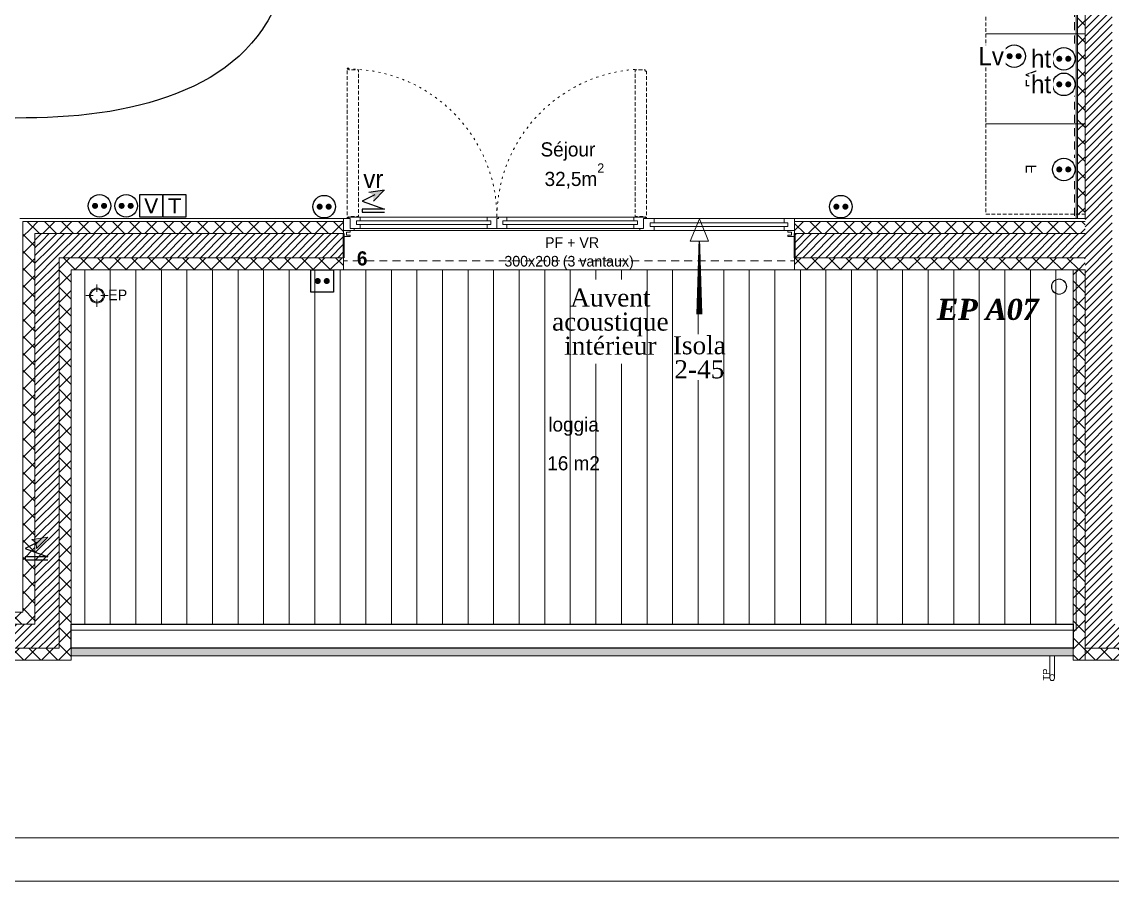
# Model space of a CAD drawing. Header units: centimetres. Extents: x 2666 to 9670, y 1889 to 5633.
# Drawn here: x 3630 to 4355, y 2421 to 2993 of the extents above; entities that cross this region are included whole.
import ezdxf

# ---------------------------------------------------------------- set-up
doc = ezdxf.new("R2010")
doc.units = ezdxf.units.CM
doc.header["$LTSCALE"] = 12.7
for name, pattern in [('Style de ligne -11', [0.694444, 0.41656, -0.277884]), ('Style de ligne -12', [0.328084, 0.109361, -0.218723]), ('Style de ligne -13', [0.295276, 0.19685, -0.098425])]:
    doc.linetypes.add(name, pattern=pattern)
doc.layers.get('0').update_dxf_attribs({"lineweight": 5})
for name, color, linetype, lineweight in [('B amÈnagement intÈrieur', 7, 'Continuous', 5), ('B aménagement intérieur', 7, 'Continuous', 5), ('B GÈnÈral', 7, 'Continuous', 5), ('B Général', 7, 'Continuous', 5), ('C ANNOTATIONS-prestations', 7, 'Continuous', 5), ('C ANNOTATIONS-texte', 7, 'Continuous', 5), ('C ANNOTATIONS-texte surfaces', 7, 'Continuous', 5), ('Général', 7, 'Continuous', 5), ('prlm-ELEC-CFA', 1, 'Continuous', 25), ('prlm-ELEC-CFO', 1, 'Continuous', 25), ('prlm-ZCARTOUCHE', 181, 'Continuous', 13)]:
    doc.layers.add(name, color=color, linetype=linetype, lineweight=lineweight)
for name, color, linetype, lineweight, true_color in [('B faience', 7, 'Style de ligne -11', 13, 0x0040ff), ('D SURFACES-shab', 1, 'Continuous', 5, 0xff0000), ('prlm-EAU-EPEXT', 7, 'Continuous', 18, 0x4c8599)]:
    doc.layers.add(name, color=color, linetype=linetype, lineweight=lineweight, true_color=true_color)
doc.layers.add('prlm-VMC', color=93, linetype='Continuous')
doc.styles.add('Eurostile', font='')
doc.styles.add('Eurostile (bold)', font='')
doc.styles.add('prlm-eau-ep', font='timesbi.ttf', dxfattribs={"height": 18})
doc.styles.add('prlm-elec-cfo', font='comic.ttf', dxfattribs={"height": 12})
doc.styles.add('prlm-vmc', font='pala.ttf', dxfattribs={"height": 14})
doc.styles.add('Times New Roman (bold italic)', font='timesbi.ttf')
doc.styles.get('Eurostile').set_extended_font_data('Eurostile')
doc.styles.get('Eurostile (bold)').set_extended_font_data('Eurostile', bold=True)
pattern_1 = [(45, (0, 0), (2.4253472, -2.6458333), [])]
pattern_2 = [(225, (0, 0), (5.656854, -5.656854), []), (315, (0, 0), (-5.656854, -5.656854), [])]
pattern_3 = [(45, (0, 0), (-5.656854, 5.656854), []), (135, (0, 0), (5.656854, 5.656854), [])]
pattern_4 = [(135, (0, 0), (-5.656854, -5.656854), []), (225, (0, 0), (-5.656854, 5.656854), [])]

# ---------------------------------------------------------------- blocks, each defined once
blk = doc.blocks.new('PF 300.208 + VR (3 vantaux)')
at = {"layer": 'B Général', "color": 7, "linetype": 'Continuous', "lineweight": 13}
for p, q in [((-150, 7), (-150, 17)), ((150, 7), (150, 17))]:
    blk.add_line(p, q, dxfattribs=at)
at = {"layer": 'B Général'}
blk.add_line((-143, 9), (47, 9), dxfattribs=at)
at = {"layer": 'B Général', "color": 7, "linetype": 'Continuous', "lineweight": 35}
for p, q in [((-150, 7), (-150, -9)), ((150, 7), (150, -9))]:
    blk.add_line(p, q, dxfattribs=at)
at = {"layer": 'B Général', "color": 7, "linetype": 'Style de ligne -13', "lineweight": 5, "flags": 128}
for points in [[(-147.5, 117), (-146.5, 117), (-146.5, 116), (-140, 116), (-140, 18.5), (-146.5, 18.5), (-146.5, 17.5), (-147.5, 17.5)], [(51.5, 115), (50.5, 115), (50.5, 116), (44, 116), (44, 18.5), (50.5, 18.5), (50.5, 17.5), (51.5, 17.5)]]:
    blk.add_lwpolyline(points, close=True, dxfattribs=at)
at = {"layer": 'B Général', "lineweight": 5, "flags": 128}
for points in [[(-143, 10.5), (-143, 9), (-150, 9), (-150, 17), (-145.5, 17), (-145.5, 10.5)], [(-54.5, 18), (-139, 18), (-139, 15.5), (-54.5, 15.5)], [(-41.5, 18), (43, 18), (43, 15.5), (-41.5, 15.5)], [(56.5, 17), (56.5, 14.25), (54, 14.25), (54, 11.75), (56.5, 11.75), (56.5, 9), (47, 9), (47, 10.5), (49.5, 10.5), (49.5, 17)], [(143, 17), (56.5, 17), (56.5, 14.25), (143, 14.25)], [(145.5, 14.25), (143, 14.25), (143, 17), (150, 17), (150, 9), (143, 9), (143, 11.75), (145.5, 11.75)], [(-150, 9), (-150, 5), (-145.5, 5), (-145.5, 6), (-148, 6), (-148, 8), (-145.5, 8), (-145.5, 9)], [(-54.5, 13), (-139, 13), (-139, 10.5), (-54.5, 10.5)], [(-41.5, 13), (43, 13), (43, 10.5), (-41.5, 10.5)], [(145.5, 14.25), (54, 14.25), (54, 11.75), (145.5, 11.75)], [(143, 11.75), (56.5, 11.75), (56.5, 9), (143, 9)], [(150, 9), (150, 5), (145.5, 5), (145.5, 6), (148, 6), (148, 8), (145.5, 8), (145.5, 9)]]:
    blk.add_lwpolyline(points, close=True, dxfattribs=at)
at = {"layer": 'B Général', "color": 7, "linetype": 'Continuous', "lineweight": 5, "flags": 128}
for points in [[(-139, 15.5), (-141.5, 15.5), (-141.5, 13), (-139, 13), (-139, 10.5), (-145.5, 10.5), (-145.5, 17), (-146.5, 17), (-146.5, 18), (-139, 18)], [(-54.5, 15.5), (-52, 15.5), (-52, 13), (-54.5, 13), (-54.5, 10.5), (-48, 10.5), (-48, 17), (-47, 17), (-47, 18), (-54.5, 18)], [(-41.5, 15.5), (-44, 15.5), (-44, 13), (-41.5, 13), (-41.5, 10.5), (-48, 10.5), (-48, 17), (-47, 17), (-47, 18), (-41.5, 18)], [(43, 15.5), (45.5, 15.5), (45.5, 13), (43, 13), (43, 10.5), (49.5, 10.5), (49.5, 17), (50.5, 17), (50.5, 18), (43, 18)]]:
    blk.add_lwpolyline(points, close=True, dxfattribs=at)
at = {"layer": 'B Général', "color": 7, "linetype": 'Style de ligne -11', "lineweight": 5, "flags": 128}
blk.add_lwpolyline([(-150, 9), (150, 9), (150, -11), (-150, -11)], close=True, dxfattribs=at)
at = {"layer": 'B Général', "lineweight": 13, "flags": 128}
blk.add_lwpolyline([(150, -9), (150, -17), (-150, -17), (-150, -9)], dxfattribs=at)
at = {"layer": 'B Général'}
for centre in [(-147, 17.5), (51, 17.5)]:
    blk.add_circle(centre, 0.5, dxfattribs=at)
at = {"layer": 'B Général', "color": 7, "linetype": 'Style de ligne -12', "lineweight": 5}
for centre, start, end in [((-147, 17.5), 0.29382, 90.28792), ((51, 17.5), 94.06495, 179.70618)]:
    blk.add_arc(centre, 99, start, end, dxfattribs=at)
at = {"layer": 'B Général', "insert": (2, 4.58), "char_height": 7.059, "attachment_point": 2, "rotation": 360, "line_spacing_factor": 0.894142, "style": 'Eurostile'}
blk.add_mtext('PF + VR', dxfattribs=at)
at = {"layer": 'C ANNOTATIONS-prestations', "rotation": 360, "line_spacing_factor": 0.894142}
for s, insert, char_height, attachment_point, style in [('6', (-141.14, -4.77), 9.41, 1, 'Eurostile (bold)'), ('300x208 (3 vantaux) ', (0, -7.82), 7.059, 2, 'Eurostile')]:
    blk.add_mtext(s, dxfattribs=dict(at, insert=insert, char_height=char_height, attachment_point=attachment_point, style=style))
blk = doc.blocks.new('EP')
at = {"layer": 'B GÈnÈral', "linetype": 'Continuous', "lineweight": 0}
h = blk.add_hatch(color=7, dxfattribs=at)
edge = h.paths.add_edge_path()
edge.add_arc((0, 0), 5, 0, 180, ccw=False)
edge.add_arc((0, 0), 5, 180, 360, ccw=False)
edge = h.paths.add_edge_path()
edge.add_arc((0, 0), 4.33, 0, 180, ccw=False)
edge.add_arc((0, 0), 4.33, 180, 360, ccw=False)
at = {"layer": 'B Général', "color": 7, "linetype": 'Continuous', "lineweight": 5}
for p, q in [((0, 7.5), (0, 2.5)), ((-7.5, 0), (-2.5, 0)), ((7.5, 0), (2.5, 0)), ((0, -7.5), (0, -2.5))]:
    blk.add_line(p, q, dxfattribs=at)
at = {"layer": 'B Général', "color": 7, "linetype": 'Continuous', "lineweight": 5, "flags": 128}
for points in [[(-5, 0, -1), (5, 0, -1)], [(-4.33, 0, -1), (4.33, 0, -1)]]:
    blk.add_lwpolyline(points, format="xyb", close=True, dxfattribs=at)
at = {"layer": 'C ANNOTATIONS-prestations', "insert": (7.5, 3.99), "char_height": 7.059, "attachment_point": 1, "line_spacing_factor": 0.894142, "style": 'Eurostile'}
blk.add_mtext('EP', dxfattribs=at)
blk = doc.blocks.new('xi.epext')
at = {"layer": 'prlm-EAU-EPEXT', "color": 7, "linetype": 'Continuous', "lineweight": 18}
blk.add_circle((0, 0), 5, dxfattribs=at)
blk = doc.blocks.new('Groupe-30-1')
at = {"layer": 'prlm-EAU-EPEXT'}
blk.add_blockref('xi.epext', (4320.19, 2816.98), dxfattribs=at)
at = {"layer": 'prlm-EAU-EPEXT', "insert": (4239.01, 2808.86), "char_height": 13.989, "width": 86.1947, "attachment_point": 1, "line_spacing_factor": 1.004802, "style": 'Times New Roman (bold italic)'}
blk.add_mtext('EP A07', dxfattribs=at)
blk = doc.blocks.new('TP')
at = {"linetype": 'Continuous', "lineweight": 5, "flags": 128}
blk.add_lwpolyline([(-6.7, -4.99, -1), (-6.7, -1.99), (8.3, -1.99), (8.3, -4.99)], format="xyb", close=True, dxfattribs=at)
at = {"linetype": 'Continuous', "lineweight": 5}
blk.add_arc((-5.7, -3.49), 1.5, 270, 90, dxfattribs=at)
at = {"insert": (-8.3, -1.99), "char_height": 4.706, "attachment_point": 7, "line_spacing_factor": 0.894142, "style": 'Eurostile'}
blk.add_mtext('TP', dxfattribs=at)
blk = doc.blocks.new('xi.EA')
at = {"layer": 'prlm-VMC', "color": 0, "linetype": 'ByBlock', "lineweight": 5, "flags": 128}
blk.add_lwpolyline([(-6.17, -15), (6.17, -15), (0, 0)], close=True, dxfattribs=at)
at = {"layer": 'prlm-VMC', "color": 0, "linetype": 'ByBlock', "lineweight": -2, "flags": 128}
blk.add_lwpolyline([(0, -15, 1, 4, 0), (0, -63.63, 1, 1, 0)], format="xyseb", dxfattribs=at)
at = {"layer": 'prlm-VMC', "color": 0, "linetype": 'ByBlock', "lineweight": 5}
blk.add_solid([(0, 0), (6.17, -15), (-6.17, -15), (0, 0)], dxfattribs=at)
blk = doc.blocks.new('xi.PC')
at = {"color": 0, "lineweight": 5}
blk.add_wipeout([(-7.5, -7.5), (7.5, -7.5), (7.5, 7.5), (-7.5, 7.5)], dxfattribs=at).dxf.layer = 'prlm-ELEC-CFO'
at = {"layer": 'prlm-ELEC-CFO', "color": 0, "linetype": 'ByBlock', "lineweight": 5, "const_width": 2}
for points in [[(-4, 0, 1), (-2, 0, 1)], [(2, 0, 1), (4, 0, 1)]]:
    blk.add_lwpolyline(points, format="xyb", close=True, dxfattribs=at)
at = {"layer": 'prlm-ELEC-CFO', "color": 0, "linetype": 'ByBlock', "lineweight": -2}
blk.add_circle((0, 0), 7.5, dxfattribs=at)
blk = doc.blocks.new('xi.PC-EXT')
at = {"layer": 'prlm-ELEC-CFO', "color": 0, "linetype": 'ByBlock', "lineweight": -2, "flags": 128}
blk.add_lwpolyline([(-7.5, 7.5), (7.5, 7.5), (7.5, -7.5), (-7.5, -7.5)], close=True, dxfattribs=at)
at = {"layer": 'prlm-ELEC-CFO', "color": 0, "linetype": 'ByBlock', "lineweight": 5, "const_width": 2}
for points in [[(-4, 0, 1), (-2, 0, 1)], [(2, 0, 1), (4, 0, 1)]]:
    blk.add_lwpolyline(points, format="xyb", close=True, dxfattribs=at)
blk = doc.blocks.new('xi.PCHT')
at = {"color": 0, "lineweight": 5}
blk.add_wipeout([(-7.5, -7.5), (7.5, -7.5), (7.5, 7.5), (-7.5, 7.5)], dxfattribs=at).dxf.layer = 'prlm-ELEC-CFO'
at = {"layer": 'prlm-ELEC-CFO', "color": 0, "linetype": 'ByBlock', "lineweight": 5, "const_width": 2}
for points in [[(-4, 0, 1), (-2, 0, 1)], [(2, 0, 1), (4, 0, 1)]]:
    blk.add_lwpolyline(points, format="xyb", close=True, dxfattribs=at)
at = {"layer": 'prlm-ELEC-CFO', "color": 0, "linetype": 'ByBlock', "lineweight": -2}
blk.add_circle((0, 0), 7.5, dxfattribs=at)
blk = doc.blocks.new('xi.TV')
at = {"layer": 'prlm-ELEC-CFA', "color": 0, "linetype": 'ByBlock', "lineweight": -2, "flags": 128}
blk.add_lwpolyline([(-7.5, 7.5), (7.5, 7.5), (7.5, -7.5), (-7.5, -7.5)], close=True, dxfattribs=at)
at = {"layer": 'prlm-ELEC-CFA', "color": 0, "linetype": 'ByBlock', "insert": (0, 0), "char_height": 10, "width": 11.36, "attachment_point": 5}
blk.add_mtext('{\\fVerdana|b0|i0|c0|p34;V}', dxfattribs=at)
blk = doc.blocks.new('xi.TEL')
at = {"layer": 'prlm-ELEC-CFA', "color": 0, "linetype": 'ByBlock', "lineweight": -2, "flags": 128}
blk.add_lwpolyline([(-7.5, 7.5), (7.5, 7.5), (7.5, -7.5), (-7.5, -7.5)], close=True, dxfattribs=at)
at = {"layer": 'prlm-ELEC-CFA', "color": 0, "linetype": 'ByBlock', "insert": (0, 0), "char_height": 10, "width": 11.36, "attachment_point": 5}
blk.add_mtext('{\\fVerdana|b0|i0|c0|p34;T}', dxfattribs=at)
blk = doc.blocks.new('xi.LV')
at = {"color": 0, "lineweight": 5}
blk.add_wipeout([(-7.5, -7.5), (7.5, -7.5), (7.5, 7.5), (-7.5, 7.5)], dxfattribs=at).dxf.layer = 'prlm-ELEC-CFO'
at = {"layer": 'prlm-ELEC-CFO', "color": 0, "linetype": 'ByBlock', "lineweight": 5, "const_width": 2}
for points in [[(-4, 0, 1), (-2, 0, 1)], [(2, 0, 1), (4, 0, 1)]]:
    blk.add_lwpolyline(points, format="xyb", close=True, dxfattribs=at)
at = {"layer": 'prlm-ELEC-CFO', "color": 0, "linetype": 'ByBlock', "lineweight": -2}
blk.add_circle((0, 0), 7.5, dxfattribs=at)
blk = doc.blocks.new('xi.VR')
at = {"layer": 'prlm-ELEC-CFO', "lineweight": 5}
blk.add_hatch(color=0, dxfattribs=at).paths.add_polyline_path([(-3, 6), (-0.1, 3.7), (0, 0), (7.5, 7.5)])
at = {"layer": 'prlm-ELEC-CFO', "color": 0}
for points in [[(-3, 6), (7.5, 7.5), (0, 0)], [(0.95, 4.23), (-7.5, 0), (7.5, -5.5), (-7.5, -5.5), (-7.5, -7.5), (7.5, -7.5)]]:
    blk.add_lwpolyline(points, dxfattribs=at)
blk = doc.blocks.new('xi.PR')
at = {"layer": 'prlm-ELEC-CFO', "lineweight": 5}
blk.add_hatch(color=0, dxfattribs=at).paths.add_polyline_path([(-3, 6), (-0.1, 3.7), (0, 0), (7.5, 7.5)])
at = {"layer": 'prlm-ELEC-CFO', "color": 0, "lineweight": 5, "flags": 128}
blk.add_lwpolyline([(-3, 6), (-0.1, 3.7), (0, 0), (7.5, 7.5)], close=True, dxfattribs=at)
at = {"layer": 'prlm-ELEC-CFO', "color": 0}
blk.add_lwpolyline([(0.95, 4.23), (-7.5, 0), (7.5, -5.5), (-7.5, -5.5), (-7.5, -7.5), (7.5, -7.5)], dxfattribs=at)
blk = doc.blocks.new('Cuisson')
at = {"layer": 'B Général', "color": 7, "linetype": 'Style de ligne -13', "lineweight": 5, "flags": 128}
blk.add_lwpolyline([(-30, 30), (-30, 36), (30, 36), (30, 30)], dxfattribs=at)
blk.add_lwpolyline([(-30, 30), (30, 30), (30, -30), (-30, -30)], close=True, dxfattribs=at)
at = {"layer": 'B Général', "color": 7, "insert": (0, 0), "char_height": 7.06, "attachment_point": 5, "line_spacing_factor": 0.894142, "style": 'Eurostile'}
blk.add_mtext('C', dxfattribs=at)
blk = doc.blocks.new('Lave Vaisselle')
at = {"layer": 'B Général', "color": 7, "linetype": 'Style de ligne -13', "lineweight": 5, "flags": 128}
blk.add_lwpolyline([(-30, 30), (-30, 36), (30, 36), (30, 30)], dxfattribs=at)
blk.add_lwpolyline([(-30, 30), (30, 30), (30, -30), (-30, -30)], close=True, dxfattribs=at)
at = {"layer": 'B Général', "color": 7, "insert": (0, 0), "char_height": 7.059, "attachment_point": 5, "line_spacing_factor": 0.894142, "style": 'Eurostile'}
blk.add_mtext('LV', dxfattribs=at)
blk = doc.blocks.new('Frigo')
at = {"layer": 'B Général', "color": 7, "linetype": 'Style de ligne -13', "lineweight": 5, "flags": 128}
blk.add_lwpolyline([(-30, 30), (30, 30), (30, -30), (-30, -30)], close=True, dxfattribs=at)
blk.add_lwpolyline([(30, -30), (30, -36), (-30, -36), (-30, -30)], dxfattribs=at)
at = {"layer": 'B Général', "color": 7, "insert": (0, 0), "char_height": 7.06, "attachment_point": 5, "line_spacing_factor": 0.894142, "style": 'Eurostile'}
blk.add_mtext('F', dxfattribs=at)

msp = doc.modelspace()

# ---------------------------------------------------------------- hatches: boundary and pattern name
at = {"layer": 'B amÈnagement intÈrieur', "linetype": 'Continuous', "lineweight": 5, "true_color": 0x444444}
h = msp.add_hatch(dxfattribs=at)
h.set_pattern_fill('H_BARDAGE V 150', color=250, style=0, pattern_type=2)
h.set_pattern_definition([(90, (0, 0), (17, 0), [])])
h.paths.add_polyline_path([(3662.92, 2828.23), (4329.44, 2828.23), (4329.44, 2592.4), (3662.92, 2592.4)])
at = {"layer": 'B GÈnÈral', "linetype": 'Continuous', "lineweight": 5}
h = msp.add_hatch(dxfattribs=at)
h.set_pattern_fill('50_BETON', style=0, pattern_type=2)
h.set_pattern_definition(pattern_1)
h.paths.add_polyline_path([(4337.44, 3769.29), (4337.44, 2576.4), (4355.44, 2592.4), (4355.44, 3769.29)])
at = {"layer": 'B GÈnÈral', "linetype": 'Continuous', "lineweight": 5, "true_color": 0x808080}
h = msp.add_hatch(dxfattribs=at)
h.set_pattern_fill('02_ISOLANT', color=8, angle=90, style=0, pattern_type=2)
h.set_pattern_definition([(135, (3617.4236, 3065.871), (-5.65685, -5.65685), []), (225, (3617.4236, 3065.871), (-5.65685, 5.65685), [])])
h.paths.add_polyline_path([(4332.44, 2862.23), (4337.44, 2862.23), (4337.44, 3165.23), (4332.44, 3165.23)])
h = msp.add_hatch(dxfattribs=at)
h.set_pattern_fill('02_ISOLANT', color=8, style=0, pattern_type=2)
h.set_pattern_definition(pattern_3)
h.paths.add_polyline_path([(3630.92, 2860.23), (3638.92, 2852.23), (3844.18, 2852.23), (3844.18, 2860.23)])
h = msp.add_hatch(dxfattribs=at)
h.set_pattern_fill('02_ISOLANT', color=8, angle=90, style=0, pattern_type=2)
h.set_pattern_definition(pattern_4)
h.paths.add_polyline_path([(3630.92, 2600.4), (3638.92, 2592.4), (3638.92, 2852.23), (3630.92, 2860.23)])
h = msp.add_hatch(dxfattribs=at)
h.set_pattern_fill('02_ISOLANT', color=8, angle=180, style=0, pattern_type=2)
h.set_pattern_definition(pattern_2)
h.paths.add_polyline_path([(4337.44, 2852.23), (4337.44, 2860.23), (4144.18, 2860.23), (4144.18, 2852.23)])
at = {"layer": 'B GÈnÈral', "linetype": 'Continuous', "lineweight": 5}
h = msp.add_hatch(dxfattribs=at)
h.set_pattern_fill('50_BETON', style=0, pattern_type=2)
h.set_pattern_definition(pattern_1)
h.paths.add_polyline_path([(3638.92, 2852.23), (3654.92, 2836.23), (3844.18, 2836.23), (3844.18, 2852.23)])
h = msp.add_hatch(dxfattribs=at)
h.set_pattern_fill('50_BETON', style=0, pattern_type=2)
h.set_pattern_definition(pattern_1)
h.paths.add_polyline_path([(3638.92, 2592.4), (3654.92, 2576.4), (3654.92, 2836.23), (3638.92, 2852.23)])
h = msp.add_hatch(dxfattribs=at)
h.set_pattern_fill('50_BETON', style=0, pattern_type=2)
h.set_pattern_definition(pattern_1)
h.paths.add_polyline_path([(4337.44, 2836.23), (4337.44, 2852.23), (4144.18, 2852.23), (4144.18, 2836.23)])
at = {"layer": 'B GÈnÈral', "linetype": 'Continuous', "lineweight": 5, "true_color": 0x808080}
h = msp.add_hatch(dxfattribs=at)
h.set_pattern_fill('02_ISOLANT', color=8, style=0, pattern_type=2)
h.set_pattern_definition(pattern_3)
h.paths.add_polyline_path([(3654.92, 2836.23), (3662.92, 2828.23), (3844.18, 2828.23), (3844.18, 2836.23)])
h = msp.add_hatch(dxfattribs=at)
h.set_pattern_fill('02_ISOLANT', color=8, angle=90, style=0, pattern_type=2)
h.set_pattern_definition(pattern_4)
h.paths.add_polyline_path([(3654.92, 2576.4), (3662.92, 2568.4), (3662.92, 2828.23), (3654.92, 2836.23)])
h = msp.add_hatch(dxfattribs=at)
h.set_pattern_fill('02_ISOLANT', color=8, angle=180, style=0, pattern_type=2)
h.set_pattern_definition(pattern_2)
h.paths.add_polyline_path([(4337.44, 2828.23), (4337.44, 2836.23), (4144.18, 2836.23), (4144.18, 2828.23)])
h = msp.add_hatch(dxfattribs=at)
h.set_pattern_fill('02_ISOLANT', color=8, style=0, pattern_type=2)
h.set_pattern_definition(pattern_3)
h.paths.add_polyline_path([(4378.22, 2576.4), (4378.22, 2568.4), (4329.44, 2568.4), (4329.44, 2828.23), (4337.44, 2828.23), (4337.44, 2576.4)])
h = msp.add_hatch(dxfattribs=at)
h.set_pattern_fill('02_ISOLANT', color=8, style=0, pattern_type=2)
h.set_pattern_definition(pattern_3)
h.paths.add_polyline_path([(3547.92, 2600.4), (3547.92, 2592.4), (3638.92, 2592.4), (3630.92, 2600.4)])
at = {"layer": 'B GÈnÈral', "linetype": 'Continuous', "lineweight": 5}
h = msp.add_hatch(dxfattribs=at)
h.set_pattern_fill('50_BETON', style=0, pattern_type=2)
h.set_pattern_definition(pattern_1)
h.paths.add_polyline_path([(3547.92, 2592.4), (3547.92, 2576.4), (3654.92, 2576.4), (3638.92, 2592.4)])
h = msp.add_hatch(dxfattribs=at)
h.set_pattern_fill('50_BETON', style=0, pattern_type=2)
h.set_pattern_definition(pattern_1)
h.paths.add_polyline_path([(4531.96, 2592.4), (4355.44, 2592.4), (4337.44, 2576.4), (4531.96, 2576.4)])
at = {"layer": 'B GÈnÈral', "linetype": 'Continuous', "lineweight": 5, "true_color": 0x808080}
h = msp.add_hatch(dxfattribs=at)
h.set_pattern_fill('02_ISOLANT', color=8, style=0, pattern_type=2)
h.set_pattern_definition(pattern_3)
h.paths.add_polyline_path([(3547.92, 2576.4), (3547.92, 2568.4), (3662.92, 2568.4), (3654.92, 2576.4)])
at = {"layer": 'B GÈnÈral', "linetype": 'Continuous', "lineweight": 0, "true_color": 0xdddddd}
msp.add_hatch(color=254, dxfattribs=at).paths.add_polyline_path([(3662.92, 2576.4), (4329.44, 2576.4), (4329.44, 2571.4), (3662.92, 2571.4)])

# ---------------------------------------------------------------- linework, layer by layer
at = {"layer": 'B aménagement intérieur', "color": 7, "linetype": 'Continuous', "lineweight": 5, "flags": 128}
msp.add_lwpolyline([(3662.92, 2828.23), (4329.44, 2828.23), (4329.44, 2592.4), (3662.92, 2592.4)], close=True, dxfattribs=at)
at = {"layer": 'B faience', "flags": 128}
msp.add_lwpolyline([(4272.44, 3164.23), (4330.44, 3164.23), (4330.44, 2862.23)], dxfattribs=at)
at = {"layer": 'B Général', "color": 7, "linetype": 'Continuous', "lineweight": 18}
for p, q in [((4337.44, 2862.23), (4337.44, 3210.48)), ((3638.92, 2852.23), (3844.18, 2852.23)), ((3638.92, 2592.4), (3638.92, 2852.23)), ((4144.18, 2852.23), (4337.44, 2852.23)), ((3654.92, 2836.23), (3844.18, 2836.23)), ((3654.92, 2576.4), (3654.92, 2836.23)), ((4144.18, 2836.23), (4337.44, 2836.23)), ((4337.44, 2576.4), (4337.44, 2828.23)), ((3547.92, 2592.4), (3638.92, 2592.4)), ((3547.92, 2576.4), (3654.92, 2576.4)), ((4337.44, 2576.4), (4355.44, 2576.4))]:
    msp.add_line(p, q, dxfattribs=at)
at = {"layer": 'B Général', "color": 7, "linetype": 'Continuous', "lineweight": 5}
for p, q in [((4337.44, 2862.23), (4337.44, 3210.48)), ((4331.44, 2862.23), (4331.44, 3165.23)), ((4332.44, 2862.23), (4332.44, 3165.23)), ((4337.44, 2862.23), (4337.44, 3165.23)), ((3628.92, 2862.23), (3844.18, 2862.23)), ((3630.92, 2860.23), (3844.18, 2860.23)), ((3630.92, 2860.23), (3844.18, 2860.23)), ((3630.92, 2600.4), (3630.92, 2860.23)), ((3630.92, 2600.4), (3630.92, 2860.23)), ((4144.18, 2862.23), (4337.44, 2862.23)), ((4144.18, 2860.23), (4337.44, 2860.23)), ((4144.18, 2860.23), (4337.44, 2860.23)), ((3638.92, 2852.23), (3844.18, 2852.23)), ((3638.92, 2592.4), (3638.92, 2852.23)), ((4144.18, 2852.23), (4337.44, 2852.23)), ((3654.92, 2836.23), (3844.18, 2836.23)), ((3654.92, 2576.4), (3654.92, 2836.23)), ((4144.18, 2836.23), (4337.44, 2836.23)), ((3662.92, 2828.23), (3844.18, 2828.23)), ((3662.92, 2568.4), (3662.92, 2828.23)), ((4144.18, 2828.23), (4337.44, 2828.23)), ((4337.44, 2576.4), (4337.44, 2828.23)), ((3547.92, 2600.4), (3630.92, 2600.4)), ((3547.92, 2600.4), (3630.92, 2600.4)), ((3547.92, 2592.4), (3638.92, 2592.4)), ((3547.92, 2576.4), (3654.92, 2576.4)), ((4337.44, 2568.4), (4337.44, 2576.4)), ((3547.92, 2568.4), (3662.92, 2568.4))]:
    msp.add_line(p, q, dxfattribs=at)
at = {"layer": 'B Général', "color": 7, "linetype": 'Continuous', "lineweight": 13}
for p, q in [((4331.44, 2862.23), (4331.44, 3165.23)), ((4337.44, 2862.23), (4337.44, 3165.23)), ((3628.92, 2862.23), (3844.18, 2862.23)), ((3844.18, 2828.23), (3844.18, 2862.23)), ((4144.18, 2862.23), (4337.44, 2862.23)), ((4144.18, 2828.23), (4144.18, 2862.23)), ((4337.44, 2862.23), (4331.44, 2862.23)), ((3662.92, 2828.23), (3844.18, 2828.23)), ((3662.92, 2568.4), (3662.92, 2828.23)), ((4144.18, 2828.23), (4337.44, 2828.23)), ((3547.92, 2568.4), (3662.92, 2568.4)), ((4355.44, 2568.4), (4337.44, 2568.4))]:
    msp.add_line(p, q, dxfattribs=at)
at = {"layer": 'B Général', "color": 98, "linetype": 'Continuous', "lineweight": 13, "true_color": 0x004400, "flags": 128}
msp.add_lwpolyline([(4378.22, 2576.4), (4378.22, 2568.4), (4329.44, 2568.4), (4329.44, 2828.23), (4337.44, 2828.23), (4337.44, 2576.4)], close=True, dxfattribs=at)
at = {"layer": 'B Général', "color": 7, "linetype": 'Continuous', "lineweight": 25, "flags": 128}
msp.add_lwpolyline([(3662.92, 2592.4), (4329.44, 2592.4), (4329.44, 2576.4), (3662.92, 2576.4)], close=True, dxfattribs=at)
at = {"layer": 'B Général', "color": 7, "linetype": 'Continuous', "lineweight": 5, "flags": 128}
msp.add_lwpolyline([(3662.92, 2576.4), (4329.44, 2576.4), (4329.44, 2571.4), (3662.92, 2571.4)], close=True, dxfattribs=at)
at = {"layer": 'D SURFACES-shab', "color": 30, "linetype": 'Continuous', "lineweight": 5, "true_color": 0xff6633, "flags": 128}
msp.add_lwpolyline([(3662.92, 2588.4), (3662.92, 2828.23), (4331.44, 2828.23), (4331.44, 2588.4)], close=True, dxfattribs=at)
at = {"layer": 'prlm-ELEC-CFO'}
msp.add_spline([(3812.75, 3037.92), (3790.21, 2988.32), (3597.95, 2930.13), (3519.51, 2923.38), (3493.18, 2900.19)], degree=3, dxfattribs=at)

# ---------------------------------------------------------------- block references
at = {"layer": 'B Général', "color": 7, "xscale": -1}
for name, p, rotation in [('Cuisson', (4301.44, 3015.23), 270), ('Lave Vaisselle', (4301.44, 2955.23), 270), ('Frigo', (4301.44, 2895.23), 90)]:
    msp.add_blockref(name, p, dxfattribs=dict(at, rotation=rotation))
at = {"layer": 'B Général', "color": 7}
for name, p in [('PF 300.208 + VR (3 vantaux)', (3994.18, 2845.23)), ('EP', (3680.17, 2810.98))]:
    msp.add_blockref(name, p, dxfattribs=at)
at = {"layer": 'B Général', "color": 7, "rotation": 90}
msp.add_blockref('TP', (4312.01, 2563.11), dxfattribs=at)
at = {"layer": 'Général', "color": 7}
msp.add_blockref('Groupe-30-1', (0, 0), dxfattribs=at)
at = {"layer": 'prlm-EAU-EPEXT'}
msp.add_blockref('xi.epext', (4319.95, 2816.92), dxfattribs=at)
at = {"layer": 'prlm-ELEC-CFA'}
msp.add_blockref('xi.TEL', (3731.8, 2870.71), dxfattribs=at)
at = {"layer": 'prlm-ELEC-CFO'}
for name, p in [('xi.VR', (3863.99, 2873.9)), ('xi.PC-EXT', (3830.02, 2820.7)), ('xi.PR', (3639.9, 2642.72))]:
    msp.add_blockref(name, p, dxfattribs=at)
at = {"layer": 'prlm-VMC', "rotation": 359.9999999998011}
msp.add_blockref('xi.EA', (4080.82, 2862.17), dxfattribs=at)

# ---------------------------------------------------------------- texts
at = {"layer": 'C ANNOTATIONS-texte', "color": 7, "char_height": 9.412, "attachment_point": 8, "line_spacing_factor": 0.894142, "style": 'Eurostile'}
for s, insert in [('Séjour', (3993.39, 2900.72)), ('loggia', (3997.18, 2717.71))]:
    msp.add_mtext(s, dxfattribs=dict(at, insert=insert))
at = {"layer": 'C ANNOTATIONS-texte surfaces', "color": 7, "insert": (3997.73, 2898.98), "char_height": 9.412, "attachment_point": 2, "line_spacing_factor": 0.894142, "style": 'Eurostile'}
msp.add_mtext('32,5m{\\H0.6667x;\\S2^ ;}', dxfattribs=at)
at = {"layer": 'D SURFACES-shab', "color": 7, "insert": (3997.18, 2704.16), "char_height": 9.412, "attachment_point": 2, "line_spacing_factor": 0.894142, "style": 'Eurostile'}
msp.add_mtext('16 m2', dxfattribs=at)
at = {"layer": 'prlm-EAU-EPEXT', "insert": (4238.77, 2808.82), "char_height": 14, "width": 86.1947, "attachment_point": 1, "style": 'prlm-eau-ep'}
msp.add_mtext('EP A07', dxfattribs=at)

# ---------------------------------------------------------------- next in the draw order: block references
at = {"layer": 'prlm-ELEC-CFO'}
for name, p in [('xi.PCHT', (4323.2, 2968.57)), ('xi.PC', (4323.2, 2894.94)), ('xi.PC', (3681.88, 2870.71)), ('xi.PC', (3831.27, 2870.17)), ('xi.PC', (4174.98, 2870.17))]:
    msp.add_blockref(name, p, dxfattribs=at)

# ---------------------------------------------------------------- next in the draw order: texts
at = {"layer": 'prlm-ELEC-CFO', "lineweight": 20, "insert": (3863.99, 2888.61), "char_height": 12, "attachment_point": 5, "line_spacing_factor": 0.8, "style": 'prlm-elec-cfo', "bg_fill": 3, "box_fill_scale": 1.1, "bg_fill_color": 256, "bg_fill_transparency": 0}
msp.add_mtext('vr', dxfattribs=at)
at = {"layer": 'prlm-VMC', "insert": (4021.64, 2793.61), "char_height": 12, "width": 20.51, "attachment_point": 5, "line_spacing_factor": 0.8, "style": 'prlm-vmc', "bg_fill": 2}
msp.add_mtext('Auvent acoustique intérieur', dxfattribs=at)
at = {"layer": 'prlm-VMC', "insert": (4080.82, 2769.87), "char_height": 12, "width": 20.51, "attachment_point": 5, "line_spacing_factor": 0.8, "style": 'prlm-vmc', "bg_fill": 3, "box_fill_scale": 1.1, "bg_fill_color": 256, "bg_fill_transparency": 0}
msp.add_mtext('Isola\\P2-45', dxfattribs=at)

# ---------------------------------------------------------------- next in the draw order: block references
at = {"layer": 'prlm-ELEC-CFO'}
msp.add_blockref('xi.PC', (3699.58, 2870.71), dxfattribs=at)

# ---------------------------------------------------------------- next in the draw order: texts
at = {"layer": 'prlm-ELEC-CFO', "lineweight": 20, "insert": (4308.13, 2968.57), "char_height": 12, "attachment_point": 5, "line_spacing_factor": 0.8, "style": 'prlm-elec-cfo', "bg_fill": 3, "box_fill_scale": 1.1, "bg_fill_color": 256, "bg_fill_transparency": 0}
msp.add_mtext('ht', dxfattribs=at)

# ---------------------------------------------------------------- next in the draw order: block references
at = {"layer": 'prlm-ELEC-CFA'}
msp.add_blockref('xi.TV', (3716.24, 2870.71), dxfattribs=at)
at = {"layer": 'prlm-ELEC-CFO'}
for name, p in [('xi.LV', (4290.2, 2970.28)), ('xi.PCHT', (4323.2, 2951.53))]:
    msp.add_blockref(name, p, dxfattribs=at)

# ---------------------------------------------------------------- next in the draw order: texts
at = {"layer": 'prlm-ELEC-CFO', "lineweight": 20, "char_height": 12, "attachment_point": 5, "line_spacing_factor": 0.8, "style": 'prlm-elec-cfo', "bg_fill": 3, "box_fill_scale": 1.1, "bg_fill_color": 256, "bg_fill_transparency": 0}
for s, insert in [('Lv', (4274.92, 2970.28)), ('ht', (4308.13, 2951.53))]:
    msp.add_mtext(s, dxfattribs=dict(at, insert=insert))

# ---------------------------------------------------------------- next in the draw order: linework, layer by layer
at = {"layer": 'prlm-ZCARTOUCHE'}
for points in [[(2666.37, 5632.93), (7917.68, 5632.93), (7917.68, 2421.4), (2666.37, 2421.4)], [(2695.21, 2450.15), (7887.43, 2450.15), (7887.43, 5606.36), (2695.21, 5606.36)]]:
    msp.add_lwpolyline(points, close=True, dxfattribs=at)

doc.saveas('drawing.dxf')
